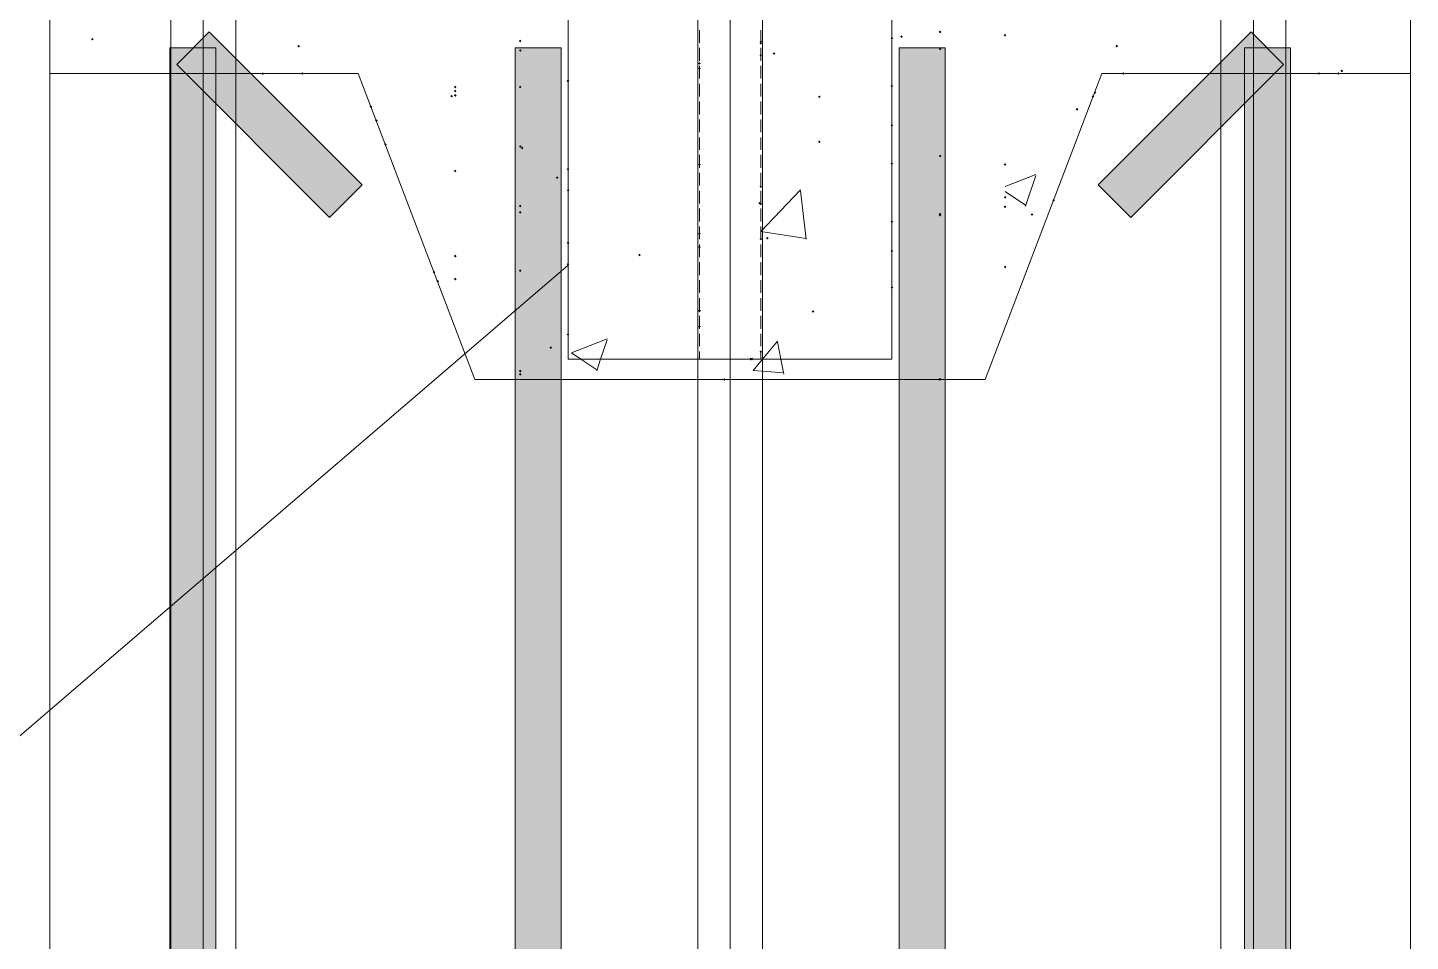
# Model space of a CAD drawing. Header units: millimetres. Extents: x 0 to 586, y 0 to 414.
# Drawn here: x 248.71 to 262.07, y 350.65 to 359.48 of the extents above; entities that cross this region are included whole.
import ezdxf

# ---------------------------------------------------------------- set-up
doc = ezdxf.new("R2010")
doc.units = ezdxf.units.MM

msp = doc.modelspace()

# ---------------------------------------------------------------- hatches: boundary and pattern name
h = msp.add_hatch(color=0)
h.dxf.hatch_style = 2
h.paths.add_polyline_path([(250.151194, 359.12425), (250.465167, 359.438222), (251.943306, 357.960083), (251.629333, 357.646111)])
h = msp.add_hatch(color=0)
h.dxf.hatch_style = 2
h.paths.add_polyline_path([(257.153833, 359.379308), (257.140781, 359.392361), (257.153833, 359.405414), (257.166886, 359.392361)])
h = msp.add_hatch(color=0)
h.dxf.hatch_style = 2
h.paths.add_polyline_path([(257.527778, 359.425169), (257.514725, 359.438222), (257.527778, 359.451275), (257.540831, 359.438222)])
h = msp.add_hatch(color=0)
h.dxf.hatch_style = 2
h.paths.add_polyline_path([(257.527778, 359.425169), (257.514725, 359.438222), (257.527778, 359.451275), (257.540831, 359.438222)])
h = msp.add_hatch(color=0)
h.dxf.hatch_style = 2
h.paths.add_polyline_path([(258.155722, 359.393419), (258.142669, 359.406472), (258.155722, 359.419525), (258.168775, 359.406472)])
h = msp.add_hatch(color=0)
h.dxf.hatch_style = 2
h.paths.add_polyline_path([(258.155722, 359.393419), (258.142669, 359.406472), (258.155722, 359.419525), (258.168775, 359.406472)])
h = msp.add_hatch(color=0)
h.dxf.hatch_style = 2
h.paths.add_polyline_path([(260.533444, 359.438222), (260.847417, 359.12425), (259.369278, 357.646111), (259.055306, 357.960083)])
h = msp.add_hatch(color=0)
h.dxf.hatch_style = 2
h.paths.add_polyline_path([(249.336278, 359.354614), (249.323225, 359.367667), (249.336278, 359.380719), (249.349331, 359.367667)])
h = msp.add_hatch(color=0)
h.dxf.hatch_style = 2
h.paths.add_polyline_path([(250.528667, 315.242222), (250.084167, 315.242222), (250.084167, 359.283), (250.528667, 359.283)])
h = msp.add_hatch(color=0)
h.dxf.hatch_style = 2
h.paths.add_polyline_path([(251.329472, 359.287586), (251.316419, 359.300639), (251.329472, 359.313692), (251.342525, 359.300639)])
h = msp.add_hatch(color=0)
h.dxf.hatch_style = 2
h.paths.add_polyline_path([(253.865944, 315.242222), (253.421444, 315.242222), (253.421444, 359.283), (253.865944, 359.283)])
h = msp.add_hatch(color=0)
h.dxf.hatch_style = 2
h.paths.add_polyline_path([(253.470833, 359.336975), (253.457781, 359.350028), (253.470833, 359.363081), (253.483886, 359.350028)])
h = msp.add_hatch(color=0)
h.dxf.hatch_style = 2
h.paths.add_polyline_path([(253.470833, 359.336975), (253.457781, 359.350028), (253.470833, 359.363081), (253.483886, 359.350028)])
h = msp.add_hatch(color=0)
h.dxf.hatch_style = 2
h.paths.add_polyline_path([(253.470833, 359.245253), (253.457781, 359.258306), (253.470833, 359.271358), (253.483886, 359.258306)])
h = msp.add_hatch(color=0)
h.dxf.hatch_style = 2
h.paths.add_polyline_path([(253.470833, 359.245253), (253.457781, 359.258306), (253.470833, 359.271358), (253.483886, 359.258306)])
h = msp.add_hatch(color=0)
h.dxf.hatch_style = 2
h.paths.add_polyline_path([(255.795639, 359.329919), (255.782586, 359.342972), (255.795639, 359.356025), (255.808692, 359.342972)])
h = msp.add_hatch(color=0)
h.dxf.hatch_style = 2
h.paths.add_polyline_path([(255.795639, 359.329919), (255.782586, 359.342972), (255.795639, 359.356025), (255.808692, 359.342972)])
h = msp.add_hatch(color=0)
h.dxf.hatch_style = 2
h.paths.add_polyline_path([(255.795639, 359.329919), (255.782586, 359.342972), (255.795639, 359.356025), (255.808692, 359.342972)])
h = msp.add_hatch(color=0)
h.dxf.hatch_style = 2
h.paths.add_polyline_path([(255.795639, 359.315808), (255.782586, 359.328861), (255.795639, 359.341914), (255.808692, 359.328861)])
h = msp.add_hatch(color=0)
h.dxf.hatch_style = 2
h.paths.add_polyline_path([(255.795639, 359.315808), (255.782586, 359.328861), (255.795639, 359.341914), (255.808692, 359.328861)])
h = msp.add_hatch(color=0)
h.dxf.hatch_style = 2
h.paths.add_polyline_path([(255.795639, 359.315808), (255.782586, 359.328861), (255.795639, 359.341914), (255.808692, 359.328861)])
h = msp.add_hatch(color=0)
h.dxf.hatch_style = 2
h.paths.add_polyline_path([(257.062111, 359.365197), (257.049058, 359.37825), (257.062111, 359.391303), (257.075164, 359.37825)])
h = msp.add_hatch(color=0)
h.dxf.hatch_style = 2
h.paths.add_polyline_path([(257.062111, 359.365197), (257.049058, 359.37825), (257.062111, 359.391303), (257.075164, 359.37825)])
h = msp.add_hatch(color=0)
h.dxf.hatch_style = 2
h.paths.add_polyline_path([(257.062111, 359.365197), (257.049058, 359.37825), (257.062111, 359.391303), (257.075164, 359.37825)])
h = msp.add_hatch(color=0)
h.dxf.hatch_style = 2
h.paths.add_polyline_path([(257.577167, 315.242222), (257.132667, 315.242222), (257.132667, 359.283), (257.577167, 359.283)])
h = msp.add_hatch(color=0)
h.dxf.hatch_style = 2
h.paths.add_polyline_path([(257.527778, 359.259364), (257.514725, 359.272417), (257.527778, 359.285469), (257.540831, 359.272417)])
h = msp.add_hatch(color=0)
h.dxf.hatch_style = 2
h.paths.add_polyline_path([(257.527778, 359.259364), (257.514725, 359.272417), (257.527778, 359.285469), (257.540831, 359.272417)])
h = msp.add_hatch(color=0)
h.dxf.hatch_style = 2
h.paths.add_polyline_path([(259.235222, 359.287586), (259.222169, 359.300639), (259.235222, 359.313692), (259.248275, 359.300639)])
h = msp.add_hatch(color=0)
h.dxf.hatch_style = 2
h.paths.add_polyline_path([(260.914444, 315.242222), (260.469944, 315.242222), (260.469944, 359.283), (260.914444, 359.283)])
h = msp.add_hatch(color=0)
h.dxf.hatch_style = 2
h.paths.add_polyline_path([(255.202972, 359.121781), (255.189919, 359.134833), (255.202972, 359.147886), (255.216025, 359.134833)])
h = msp.add_hatch(color=0)
h.dxf.hatch_style = 2
h.paths.add_polyline_path([(255.202972, 359.121781), (255.189919, 359.134833), (255.202972, 359.147886), (255.216025, 359.134833)])
h = msp.add_hatch(color=0)
h.dxf.hatch_style = 2
h.paths.add_polyline_path([(255.202972, 359.121781), (255.189919, 359.134833), (255.202972, 359.147886), (255.216025, 359.134833)])
h = msp.add_hatch(color=0)
h.dxf.hatch_style = 2
h.paths.add_polyline_path([(255.795639, 359.199392), (255.782586, 359.212444), (255.795639, 359.225497), (255.808692, 359.212444)])
h = msp.add_hatch(color=0)
h.dxf.hatch_style = 2
h.paths.add_polyline_path([(255.795639, 359.199392), (255.782586, 359.212444), (255.795639, 359.225497), (255.808692, 359.212444)])
h = msp.add_hatch(color=0)
h.dxf.hatch_style = 2
h.paths.add_polyline_path([(255.795639, 359.199392), (255.782586, 359.212444), (255.795639, 359.225497), (255.808692, 359.212444)])
h = msp.add_hatch(color=0)
h.dxf.hatch_style = 2
h.paths.add_polyline_path([(255.922639, 359.217031), (255.909586, 359.230083), (255.922639, 359.243136), (255.935692, 359.230083)])
h = msp.add_hatch(color=0)
h.dxf.hatch_style = 2
h.paths.add_polyline_path([(250.98375, 359.023003), (250.970697, 359.036056), (250.98375, 359.049108), (250.996803, 359.036056)])
h = msp.add_hatch(color=0)
h.dxf.hatch_style = 2
h.paths.add_polyline_path([(251.36475, 359.023003), (251.351697, 359.036056), (251.36475, 359.049108), (251.377803, 359.036056)])
h = msp.add_hatch(color=0)
h.dxf.hatch_style = 2
h.paths.add_polyline_path([(255.202972, 359.072392), (255.189919, 359.085444), (255.202972, 359.098497), (255.216025, 359.085444)])
h = msp.add_hatch(color=0)
h.dxf.hatch_style = 2
h.paths.add_polyline_path([(255.202972, 359.072392), (255.189919, 359.085444), (255.202972, 359.098497), (255.216025, 359.085444)])
h = msp.add_hatch(color=0)
h.dxf.hatch_style = 2
h.paths.add_polyline_path([(255.202972, 359.072392), (255.189919, 359.085444), (255.202972, 359.098497), (255.216025, 359.085444)])
h = msp.add_hatch(color=0)
h.dxf.hatch_style = 2
h.paths.add_polyline_path([(259.298722, 359.023003), (259.285669, 359.036056), (259.298722, 359.049108), (259.311775, 359.036056)])
h = msp.add_hatch(color=0)
h.dxf.hatch_style = 2
h.paths.add_polyline_path([(259.298722, 359.023003), (259.285669, 359.036056), (259.298722, 359.049108), (259.311775, 359.036056)])
h = msp.add_hatch(color=0)
h.dxf.hatch_style = 2
h.paths.add_polyline_path([(261.189611, 359.023003), (261.176558, 359.036056), (261.189611, 359.049108), (261.202664, 359.036056)])
h = msp.add_hatch(color=0)
h.dxf.hatch_style = 2
h.paths.add_polyline_path([(261.376583, 359.023003), (261.363531, 359.036056), (261.376583, 359.049108), (261.389636, 359.036056)])
h = msp.add_hatch(color=0)
h.dxf.hatch_style = 2
h.paths.add_polyline_path([(261.376583, 359.023003), (261.363531, 359.036056), (261.376583, 359.049108), (261.389636, 359.036056)])
h = msp.add_hatch(color=0)
h.dxf.hatch_style = 2
h.paths.add_polyline_path([(261.408333, 359.047697), (261.395281, 359.06075), (261.408333, 359.073803), (261.421386, 359.06075)])
h = msp.add_hatch(color=0)
h.dxf.hatch_style = 2
h.paths.add_polyline_path([(252.842889, 358.892475), (252.829836, 358.905528), (252.842889, 358.918581), (252.855942, 358.905528)])
h = msp.add_hatch(color=0)
h.dxf.hatch_style = 2
h.paths.add_polyline_path([(252.842889, 358.853669), (252.829836, 358.866722), (252.842889, 358.879775), (252.855942, 358.866722)])
h = msp.add_hatch(color=0)
h.dxf.hatch_style = 2
h.paths.add_polyline_path([(253.470833, 358.892475), (253.457781, 358.905528), (253.470833, 358.918581), (253.483886, 358.905528)])
h = msp.add_hatch(color=0)
h.dxf.hatch_style = 2
h.paths.add_polyline_path([(253.470833, 358.892475), (253.457781, 358.905528), (253.470833, 358.918581), (253.483886, 358.905528)])
h = msp.add_hatch(color=0)
h.dxf.hatch_style = 2
h.paths.add_polyline_path([(253.932972, 358.952447), (253.919919, 358.9655), (253.932972, 358.978553), (253.946025, 358.9655)])
h = msp.add_hatch(color=0)
h.dxf.hatch_style = 2
h.paths.add_polyline_path([(253.932972, 358.952447), (253.919919, 358.9655), (253.932972, 358.978553), (253.946025, 358.9655)])
h = msp.add_hatch(color=0)
h.dxf.hatch_style = 2
h.paths.add_polyline_path([(253.932972, 358.952447), (253.919919, 358.9655), (253.932972, 358.978553), (253.946025, 358.9655)])
h = msp.add_hatch(color=0)
h.dxf.hatch_style = 2
h.paths.add_polyline_path([(253.932972, 358.948919), (253.919919, 358.961972), (253.932972, 358.975025), (253.946025, 358.961972)])
h = msp.add_hatch(color=0)
h.dxf.hatch_style = 2
h.paths.add_polyline_path([(253.932972, 358.948919), (253.919919, 358.961972), (253.932972, 358.975025), (253.946025, 358.961972)])
h = msp.add_hatch(color=0)
h.dxf.hatch_style = 2
h.paths.add_polyline_path([(253.932972, 358.948919), (253.919919, 358.961972), (253.932972, 358.975025), (253.946025, 358.961972)])
h = msp.add_hatch(color=0)
h.dxf.hatch_style = 2
h.paths.add_polyline_path([(257.062111, 358.903058), (257.049058, 358.916111), (257.062111, 358.929164), (257.075164, 358.916111)])
h = msp.add_hatch(color=0)
h.dxf.hatch_style = 2
h.paths.add_polyline_path([(257.062111, 358.903058), (257.049058, 358.916111), (257.062111, 358.929164), (257.075164, 358.916111)])
h = msp.add_hatch(color=0)
h.dxf.hatch_style = 2
h.paths.add_polyline_path([(257.062111, 358.903058), (257.049058, 358.916111), (257.062111, 358.929164), (257.075164, 358.916111)])
h = msp.add_hatch(color=0)
h.dxf.hatch_style = 2
h.paths.add_polyline_path([(259.023556, 358.839558), (259.010503, 358.852611), (259.023556, 358.865664), (259.036608, 358.852611)])
h = msp.add_hatch(color=0)
h.dxf.hatch_style = 2
h.paths.add_polyline_path([(252.027972, 358.701975), (252.014919, 358.715028), (252.027972, 358.728081), (252.041025, 358.715028)])
h = msp.add_hatch(color=0)
h.dxf.hatch_style = 2
h.paths.add_polyline_path([(252.807611, 358.804281), (252.794558, 358.817333), (252.807611, 358.830386), (252.820664, 358.817333)])
h = msp.add_hatch(color=0)
h.dxf.hatch_style = 2
h.paths.add_polyline_path([(252.842889, 358.811336), (252.829836, 358.824389), (252.842889, 358.837442), (252.855942, 358.824389)])
h = msp.add_hatch(color=0)
h.dxf.hatch_style = 2
h.paths.add_polyline_path([(256.360083, 358.797225), (256.347031, 358.810278), (256.360083, 358.823331), (256.373136, 358.810278)])
h = msp.add_hatch(color=0)
h.dxf.hatch_style = 2
h.paths.add_polyline_path([(259.005917, 358.800753), (258.992864, 358.813806), (259.005917, 358.826858), (259.018969, 358.813806)])
h = msp.add_hatch(color=0)
h.dxf.hatch_style = 2
h.paths.add_polyline_path([(252.080889, 358.567919), (252.067836, 358.580972), (252.080889, 358.594025), (252.093942, 358.580972)])
h = msp.add_hatch(color=0)
h.dxf.hatch_style = 2
h.paths.add_polyline_path([(252.080889, 358.567919), (252.067836, 358.580972), (252.080889, 358.594025), (252.093942, 358.580972)])
h = msp.add_hatch(color=0)
h.dxf.hatch_style = 2
h.paths.add_polyline_path([(258.850694, 358.677281), (258.837642, 358.690333), (258.850694, 358.703386), (258.863747, 358.690333)])
h = msp.add_hatch(color=0)
h.dxf.hatch_style = 2
h.paths.add_polyline_path([(257.062111, 358.522058), (257.049058, 358.535111), (257.062111, 358.548164), (257.075164, 358.535111)])
h = msp.add_hatch(color=0)
h.dxf.hatch_style = 2
h.paths.add_polyline_path([(257.062111, 358.522058), (257.049058, 358.535111), (257.062111, 358.548164), (257.075164, 358.535111)])
h = msp.add_hatch(color=0)
h.dxf.hatch_style = 2
h.paths.add_polyline_path([(257.062111, 358.522058), (257.049058, 358.535111), (257.062111, 358.548164), (257.075164, 358.535111)])
h = msp.add_hatch(color=0)
h.dxf.hatch_style = 2
h.paths.add_polyline_path([(252.169083, 358.335086), (252.156031, 358.348139), (252.169083, 358.361192), (252.182136, 358.348139)])
h = msp.add_hatch(color=0)
h.dxf.hatch_style = 2
h.paths.add_polyline_path([(252.169083, 358.335086), (252.156031, 358.348139), (252.169083, 358.361192), (252.182136, 358.348139)])
h = msp.add_hatch(color=0)
h.dxf.hatch_style = 2
h.paths.add_polyline_path([(253.470833, 358.317447), (253.457781, 358.3305), (253.470833, 358.343553), (253.483886, 358.3305)])
h = msp.add_hatch(color=0)
h.dxf.hatch_style = 2
h.paths.add_polyline_path([(253.470833, 358.317447), (253.457781, 358.3305), (253.470833, 358.343553), (253.483886, 358.3305)])
h = msp.add_hatch(color=0)
h.dxf.hatch_style = 2
h.paths.add_polyline_path([(253.488472, 358.303336), (253.475419, 358.316389), (253.488472, 358.329442), (253.501525, 358.316389)])
h = msp.add_hatch(color=0)
h.dxf.hatch_style = 2
h.paths.add_polyline_path([(256.360083, 358.363308), (256.347031, 358.376361), (256.360083, 358.389414), (256.373136, 358.376361)])
h = msp.add_hatch(color=0)
h.dxf.hatch_style = 2
h.paths.add_polyline_path([(257.527778, 358.225725), (257.514725, 358.238778), (257.527778, 358.251831), (257.540831, 358.238778)])
h = msp.add_hatch(color=0)
h.dxf.hatch_style = 2
h.paths.add_polyline_path([(252.842889, 358.081086), (252.829836, 358.094139), (252.842889, 358.107192), (252.855942, 358.094139)])
h = msp.add_hatch(color=0)
h.dxf.hatch_style = 2
h.paths.add_polyline_path([(253.932972, 358.098725), (253.919919, 358.111778), (253.932972, 358.124831), (253.946025, 358.111778)])
h = msp.add_hatch(color=0)
h.dxf.hatch_style = 2
h.paths.add_polyline_path([(253.932972, 358.098725), (253.919919, 358.111778), (253.932972, 358.124831), (253.946025, 358.111778)])
h = msp.add_hatch(color=0)
h.dxf.hatch_style = 2
h.paths.add_polyline_path([(253.932972, 358.098725), (253.919919, 358.111778), (253.932972, 358.124831), (253.946025, 358.111778)])
h = msp.add_hatch(color=0)
h.dxf.hatch_style = 2
h.paths.add_polyline_path([(255.202972, 358.141058), (255.189919, 358.154111), (255.202972, 358.167164), (255.216025, 358.154111)])
h = msp.add_hatch(color=0)
h.dxf.hatch_style = 2
h.paths.add_polyline_path([(255.202972, 358.141058), (255.189919, 358.154111), (255.202972, 358.167164), (255.216025, 358.154111)])
h = msp.add_hatch(color=0)
h.dxf.hatch_style = 2
h.paths.add_polyline_path([(255.202972, 358.141058), (255.189919, 358.154111), (255.202972, 358.167164), (255.216025, 358.154111)])
h = msp.add_hatch(color=0)
h.dxf.hatch_style = 2
h.paths.add_polyline_path([(257.062111, 358.151642), (257.049058, 358.164694), (257.062111, 358.177747), (257.075164, 358.164694)])
h = msp.add_hatch(color=0)
h.dxf.hatch_style = 2
h.paths.add_polyline_path([(257.062111, 358.151642), (257.049058, 358.164694), (257.062111, 358.177747), (257.075164, 358.164694)])
h = msp.add_hatch(color=0)
h.dxf.hatch_style = 2
h.paths.add_polyline_path([(257.062111, 358.151642), (257.049058, 358.164694), (257.062111, 358.177747), (257.075164, 358.164694)])
h = msp.add_hatch(color=0)
h.dxf.hatch_style = 2
h.paths.add_polyline_path([(258.155722, 358.144586), (258.142669, 358.157639), (258.155722, 358.170692), (258.168775, 358.157639)])
h = msp.add_hatch(color=0)
h.dxf.hatch_style = 2
h.paths.add_polyline_path([(253.827139, 358.017586), (253.814086, 358.030639), (253.827139, 358.043692), (253.840192, 358.030639)])
h = msp.add_hatch(color=0)
h.dxf.hatch_style = 2
h.paths.add_polyline_path([(255.795639, 357.929392), (255.782586, 357.942444), (255.795639, 357.955497), (255.808692, 357.942444)])
h = msp.add_hatch(color=0)
h.dxf.hatch_style = 2
h.paths.add_polyline_path([(255.795639, 357.929392), (255.782586, 357.942444), (255.795639, 357.955497), (255.808692, 357.942444)])
h = msp.add_hatch(color=0)
h.dxf.hatch_style = 2
h.paths.add_polyline_path([(255.795639, 357.929392), (255.782586, 357.942444), (255.795639, 357.955497), (255.808692, 357.942444)])
h = msp.add_hatch(color=0)
h.dxf.hatch_style = 2
h.paths.add_polyline_path([(253.932972, 357.894114), (253.919919, 357.907167), (253.932972, 357.920219), (253.946025, 357.907167)])
h = msp.add_hatch(color=0)
h.dxf.hatch_style = 2
h.paths.add_polyline_path([(253.932972, 357.894114), (253.919919, 357.907167), (253.932972, 357.920219), (253.946025, 357.907167)])
h = msp.add_hatch(color=0)
h.dxf.hatch_style = 2
h.paths.add_polyline_path([(253.932972, 357.894114), (253.919919, 357.907167), (253.932972, 357.920219), (253.946025, 357.907167)])
h = msp.add_hatch(color=0)
h.dxf.hatch_style = 2
h.paths.add_polyline_path([(255.785056, 357.770642), (255.772003, 357.783694), (255.785056, 357.796747), (255.798108, 357.783694)])
h = msp.add_hatch(color=0)
h.dxf.hatch_style = 2
h.paths.add_polyline_path([(255.795639, 357.763586), (255.782586, 357.776639), (255.795639, 357.789692), (255.808692, 357.776639)])
h = msp.add_hatch(color=0)
h.dxf.hatch_style = 2
h.paths.add_polyline_path([(255.795639, 357.763586), (255.782586, 357.776639), (255.795639, 357.789692), (255.808692, 357.776639)])
h = msp.add_hatch(color=0)
h.dxf.hatch_style = 2
h.paths.add_polyline_path([(255.795639, 357.763586), (255.782586, 357.776639), (255.795639, 357.789692), (255.808692, 357.776639)])
h = msp.add_hatch(color=0)
h.dxf.hatch_style = 2
h.paths.add_polyline_path([(258.155722, 357.827086), (258.142669, 357.840139), (258.155722, 357.853192), (258.168775, 357.840139)])
h = msp.add_hatch(color=0)
h.dxf.hatch_style = 2
h.paths.add_polyline_path([(258.155722, 357.827086), (258.142669, 357.840139), (258.155722, 357.853192), (258.168775, 357.840139)])
h = msp.add_hatch(color=0)
h.dxf.hatch_style = 2
h.paths.add_polyline_path([(258.624917, 357.798864), (258.611864, 357.811917), (258.624917, 357.824969), (258.637969, 357.811917)])
h = msp.add_hatch(color=0)
h.dxf.hatch_style = 2
h.paths.add_polyline_path([(253.470833, 357.742419), (253.457781, 357.755472), (253.470833, 357.768525), (253.483886, 357.755472)])
h = msp.add_hatch(color=0)
h.dxf.hatch_style = 2
h.paths.add_polyline_path([(253.470833, 357.742419), (253.457781, 357.755472), (253.470833, 357.768525), (253.483886, 357.755472)])
h = msp.add_hatch(color=0)
h.dxf.hatch_style = 2
h.paths.add_polyline_path([(253.470833, 357.682447), (253.457781, 357.6955), (253.470833, 357.708553), (253.483886, 357.6955)])
h = msp.add_hatch(color=0)
h.dxf.hatch_style = 2
h.paths.add_polyline_path([(253.470833, 357.682447), (253.457781, 357.6955), (253.470833, 357.708553), (253.483886, 357.6955)])
h = msp.add_hatch(color=0)
h.dxf.hatch_style = 2
h.paths.add_polyline_path([(253.470833, 357.682447), (253.457781, 357.6955), (253.470833, 357.708553), (253.483886, 357.6955)])
h = msp.add_hatch(color=0)
h.dxf.hatch_style = 2
h.paths.add_polyline_path([(257.527778, 357.664808), (257.514725, 357.677861), (257.527778, 357.690914), (257.540831, 357.677861)])
h = msp.add_hatch(color=0)
h.dxf.hatch_style = 2
h.paths.add_polyline_path([(257.527778, 357.664808), (257.514725, 357.677861), (257.527778, 357.690914), (257.540831, 357.677861)])
h = msp.add_hatch(color=0)
h.dxf.hatch_style = 2
h.paths.add_polyline_path([(257.527778, 357.654225), (257.514725, 357.667278), (257.527778, 357.680331), (257.540831, 357.667278)])
h = msp.add_hatch(color=0)
h.dxf.hatch_style = 2
h.paths.add_polyline_path([(257.527778, 357.654225), (257.514725, 357.667278), (257.527778, 357.680331), (257.540831, 357.667278)])
h = msp.add_hatch(color=0)
h.dxf.hatch_style = 2
h.paths.add_polyline_path([(258.155722, 357.735364), (258.142669, 357.748417), (258.155722, 357.761469), (258.168775, 357.748417)])
h = msp.add_hatch(color=0)
h.dxf.hatch_style = 2
h.paths.add_polyline_path([(258.155722, 357.735364), (258.142669, 357.748417), (258.155722, 357.761469), (258.168775, 357.748417)])
h = msp.add_hatch(color=0)
h.dxf.hatch_style = 2
h.paths.add_polyline_path([(258.416778, 357.661281), (258.403725, 357.674333), (258.416778, 357.687386), (258.429831, 357.674333)])
h = msp.add_hatch(color=0)
h.dxf.hatch_style = 2
h.paths.add_polyline_path([(257.062111, 357.590725), (257.049058, 357.603778), (257.062111, 357.616831), (257.075164, 357.603778)])
h = msp.add_hatch(color=0)
h.dxf.hatch_style = 2
h.paths.add_polyline_path([(257.062111, 357.590725), (257.049058, 357.603778), (257.062111, 357.616831), (257.075164, 357.603778)])
h = msp.add_hatch(color=0)
h.dxf.hatch_style = 2
h.paths.add_polyline_path([(257.062111, 357.590725), (257.049058, 357.603778), (257.062111, 357.616831), (257.075164, 357.603778)])
h = msp.add_hatch(color=0)
h.dxf.hatch_style = 2
h.paths.add_polyline_path([(253.932972, 357.386114), (253.919919, 357.399167), (253.932972, 357.412219), (253.946025, 357.399167)])
h = msp.add_hatch(color=0)
h.dxf.hatch_style = 2
h.paths.add_polyline_path([(253.932972, 357.386114), (253.919919, 357.399167), (253.932972, 357.412219), (253.946025, 357.399167)])
h = msp.add_hatch(color=0)
h.dxf.hatch_style = 2
h.paths.add_polyline_path([(253.932972, 357.386114), (253.919919, 357.399167), (253.932972, 357.412219), (253.946025, 357.399167)])
h = msp.add_hatch(color=0)
h.dxf.hatch_style = 2
h.paths.add_polyline_path([(255.202972, 357.474308), (255.189919, 357.487361), (255.202972, 357.500414), (255.216025, 357.487361)])
h = msp.add_hatch(color=0)
h.dxf.hatch_style = 2
h.paths.add_polyline_path([(255.202972, 357.474308), (255.189919, 357.487361), (255.202972, 357.500414), (255.216025, 357.487361)])
h = msp.add_hatch(color=0)
h.dxf.hatch_style = 2
h.paths.add_polyline_path([(255.202972, 357.474308), (255.189919, 357.487361), (255.202972, 357.500414), (255.216025, 357.487361)])
h = msp.add_hatch(color=0)
h.dxf.hatch_style = 2
h.paths.add_polyline_path([(255.795639, 357.424919), (255.782586, 357.437972), (255.795639, 357.451025), (255.808692, 357.437972)])
h = msp.add_hatch(color=0)
h.dxf.hatch_style = 2
h.paths.add_polyline_path([(255.795639, 357.424919), (255.782586, 357.437972), (255.795639, 357.451025), (255.808692, 357.437972)])
h = msp.add_hatch(color=0)
h.dxf.hatch_style = 2
h.paths.add_polyline_path([(255.795639, 357.424919), (255.782586, 357.437972), (255.795639, 357.451025), (255.808692, 357.437972)])
h = msp.add_hatch(color=0)
h.dxf.hatch_style = 2
h.paths.add_polyline_path([(255.859139, 357.431975), (255.846086, 357.445028), (255.859139, 357.458081), (255.872192, 357.445028)])
h = msp.add_hatch(color=0)
h.dxf.hatch_style = 2
h.paths.add_polyline_path([(252.842889, 357.259114), (252.829836, 357.272167), (252.842889, 357.285219), (252.855942, 357.272167)])
h = msp.add_hatch(color=0)
h.dxf.hatch_style = 2
h.paths.add_polyline_path([(254.624417, 357.269697), (254.611364, 357.28275), (254.624417, 357.295803), (254.637469, 357.28275)])
h = msp.add_hatch(color=0)
h.dxf.hatch_style = 2
h.paths.add_polyline_path([(255.202972, 357.347308), (255.189919, 357.360361), (255.202972, 357.373414), (255.216025, 357.360361)])
h = msp.add_hatch(color=0)
h.dxf.hatch_style = 2
h.paths.add_polyline_path([(255.202972, 357.347308), (255.189919, 357.360361), (255.202972, 357.373414), (255.216025, 357.360361)])
h = msp.add_hatch(color=0)
h.dxf.hatch_style = 2
h.paths.add_polyline_path([(255.202972, 357.347308), (255.189919, 357.360361), (255.202972, 357.373414), (255.216025, 357.360361)])
h = msp.add_hatch(color=0)
h.dxf.hatch_style = 2
h.paths.add_polyline_path([(257.062111, 357.308503), (257.049058, 357.321556), (257.062111, 357.334608), (257.075164, 357.321556)])
h = msp.add_hatch(color=0)
h.dxf.hatch_style = 2
h.paths.add_polyline_path([(257.062111, 357.308503), (257.049058, 357.321556), (257.062111, 357.334608), (257.075164, 357.321556)])
h = msp.add_hatch(color=0)
h.dxf.hatch_style = 2
h.paths.add_polyline_path([(257.062111, 357.308503), (257.049058, 357.321556), (257.062111, 357.334608), (257.075164, 357.321556)])
h = msp.add_hatch(color=0)
h.dxf.hatch_style = 2
h.paths.add_polyline_path([(252.638278, 357.103892), (252.625225, 357.116944), (252.638278, 357.129997), (252.651331, 357.116944)])
h = msp.add_hatch(color=0)
h.dxf.hatch_style = 2
h.paths.add_polyline_path([(252.638278, 357.103892), (252.625225, 357.116944), (252.638278, 357.129997), (252.651331, 357.116944)])
h = msp.add_hatch(color=0)
h.dxf.hatch_style = 2
h.paths.add_polyline_path([(253.470833, 357.118003), (253.457781, 357.131056), (253.470833, 357.144108), (253.483886, 357.131056)])
h = msp.add_hatch(color=0)
h.dxf.hatch_style = 2
h.paths.add_polyline_path([(253.470833, 357.118003), (253.457781, 357.131056), (253.470833, 357.144108), (253.483886, 357.131056)])
h = msp.add_hatch(color=0)
h.dxf.hatch_style = 2
h.paths.add_polyline_path([(253.932972, 357.181503), (253.919919, 357.194556), (253.932972, 357.207608), (253.946025, 357.194556)])
h = msp.add_hatch(color=0)
h.dxf.hatch_style = 2
h.paths.add_polyline_path([(253.932972, 357.181503), (253.919919, 357.194556), (253.932972, 357.207608), (253.946025, 357.194556)])
h = msp.add_hatch(color=0)
h.dxf.hatch_style = 2
h.paths.add_polyline_path([(253.932972, 357.181503), (253.919919, 357.194556), (253.932972, 357.207608), (253.946025, 357.194556)])
h = msp.add_hatch(color=0)
h.dxf.hatch_style = 2
h.paths.add_polyline_path([(258.155722, 357.153281), (258.142669, 357.166333), (258.155722, 357.179386), (258.168775, 357.166333)])
h = msp.add_hatch(color=0)
h.dxf.hatch_style = 2
h.paths.add_polyline_path([(258.155722, 357.153281), (258.142669, 357.166333), (258.155722, 357.179386), (258.168775, 357.166333)])
h = msp.add_hatch(color=0)
h.dxf.hatch_style = 2
h.paths.add_polyline_path([(258.155722, 357.153281), (258.142669, 357.166333), (258.155722, 357.179386), (258.168775, 357.166333)])
h = msp.add_hatch(color=0)
h.dxf.hatch_style = 2
h.paths.add_polyline_path([(252.673556, 357.015697), (252.660503, 357.02875), (252.673556, 357.041803), (252.686608, 357.02875)])
h = msp.add_hatch(color=0)
h.dxf.hatch_style = 2
h.paths.add_polyline_path([(252.673556, 357.015697), (252.660503, 357.02875), (252.673556, 357.041803), (252.686608, 357.02875)])
h = msp.add_hatch(color=0)
h.dxf.hatch_style = 2
h.paths.add_polyline_path([(252.842889, 357.036864), (252.829836, 357.049917), (252.842889, 357.062969), (252.855942, 357.049917)])
h = msp.add_hatch(color=0)
h.dxf.hatch_style = 2
h.paths.add_polyline_path([(257.062111, 356.955725), (257.049058, 356.968778), (257.062111, 356.981831), (257.075164, 356.968778)])
h = msp.add_hatch(color=0)
h.dxf.hatch_style = 2
h.paths.add_polyline_path([(257.062111, 356.955725), (257.049058, 356.968778), (257.062111, 356.981831), (257.075164, 356.968778)])
h = msp.add_hatch(color=0)
h.dxf.hatch_style = 2
h.paths.add_polyline_path([(257.062111, 356.955725), (257.049058, 356.968778), (257.062111, 356.981831), (257.075164, 356.968778)])
h = msp.add_hatch(color=0)
h.dxf.hatch_style = 2
h.paths.add_polyline_path([(255.202972, 356.729947), (255.189919, 356.743), (255.202972, 356.756053), (255.216025, 356.743)])
h = msp.add_hatch(color=0)
h.dxf.hatch_style = 2
h.paths.add_polyline_path([(255.202972, 356.729947), (255.189919, 356.743), (255.202972, 356.756053), (255.216025, 356.743)])
h = msp.add_hatch(color=0)
h.dxf.hatch_style = 2
h.paths.add_polyline_path([(255.202972, 356.729947), (255.189919, 356.743), (255.202972, 356.756053), (255.216025, 356.743)])
h = msp.add_hatch(color=0)
h.dxf.hatch_style = 2
h.paths.add_polyline_path([(256.300111, 356.722892), (256.287058, 356.735944), (256.300111, 356.748997), (256.313164, 356.735944)])
h = msp.add_hatch(color=0)
h.dxf.hatch_style = 2
h.paths.add_polyline_path([(255.202972, 356.578253), (255.189919, 356.591306), (255.202972, 356.604358), (255.216025, 356.591306)])
h = msp.add_hatch(color=0)
h.dxf.hatch_style = 2
h.paths.add_polyline_path([(255.202972, 356.578253), (255.189919, 356.591306), (255.202972, 356.604358), (255.216025, 356.591306)])
h = msp.add_hatch(color=0)
h.dxf.hatch_style = 2
h.paths.add_polyline_path([(255.202972, 356.578253), (255.189919, 356.591306), (255.202972, 356.604358), (255.216025, 356.591306)])
h = msp.add_hatch(color=0)
h.dxf.hatch_style = 2
h.paths.add_polyline_path([(253.932972, 356.500642), (253.919919, 356.513694), (253.932972, 356.526747), (253.946025, 356.513694)])
h = msp.add_hatch(color=0)
h.dxf.hatch_style = 2
h.paths.add_polyline_path([(253.932972, 356.500642), (253.919919, 356.513694), (253.932972, 356.526747), (253.946025, 356.513694)])
h = msp.add_hatch(color=0)
h.dxf.hatch_style = 2
h.paths.add_polyline_path([(253.932972, 356.500642), (253.919919, 356.513694), (253.932972, 356.526747), (253.946025, 356.513694)])
h = msp.add_hatch(color=0)
h.dxf.hatch_style = 2
h.paths.add_polyline_path([(253.767167, 356.373642), (253.754114, 356.386694), (253.767167, 356.399747), (253.780219, 356.386694)])
h = msp.add_hatch(color=0)
h.dxf.hatch_style = 2
h.paths.add_polyline_path([(255.795639, 356.334836), (255.782586, 356.347889), (255.795639, 356.360942), (255.808692, 356.347889)])
h = msp.add_hatch(color=0)
h.dxf.hatch_style = 2
h.paths.add_polyline_path([(255.795639, 356.334836), (255.782586, 356.347889), (255.795639, 356.360942), (255.808692, 356.347889)])
h = msp.add_hatch(color=0)
h.dxf.hatch_style = 2
h.paths.add_polyline_path([(255.795639, 356.334836), (255.782586, 356.347889), (255.795639, 356.360942), (255.808692, 356.347889)])
h = msp.add_hatch(color=0)
h.dxf.hatch_style = 2
h.paths.add_polyline_path([(255.696861, 356.264281), (255.683808, 356.277333), (255.696861, 356.290386), (255.709914, 356.277333)])
h = msp.add_hatch(color=0)
h.dxf.hatch_style = 2
h.paths.add_polyline_path([(255.696861, 356.264281), (255.683808, 356.277333), (255.696861, 356.290386), (255.709914, 356.277333)])
h = msp.add_hatch(color=0)
h.dxf.hatch_style = 2
h.paths.add_polyline_path([(255.696861, 356.264281), (255.683808, 356.277333), (255.696861, 356.290386), (255.709914, 356.277333)])
h = msp.add_hatch(color=0)
h.dxf.hatch_style = 2
h.paths.add_polyline_path([(255.700389, 356.264281), (255.687336, 356.277333), (255.700389, 356.290386), (255.713442, 356.277333)])
h = msp.add_hatch(color=0)
h.dxf.hatch_style = 2
h.paths.add_polyline_path([(255.700389, 356.264281), (255.687336, 356.277333), (255.700389, 356.290386), (255.713442, 356.277333)])
h = msp.add_hatch(color=0)
h.dxf.hatch_style = 2
h.paths.add_polyline_path([(255.700389, 356.264281), (255.687336, 356.277333), (255.700389, 356.290386), (255.713442, 356.277333)])
h = msp.add_hatch(color=0)
h.dxf.hatch_style = 2
h.paths.add_polyline_path([(255.710972, 356.264281), (255.697919, 356.277333), (255.710972, 356.290386), (255.724025, 356.277333)])
h = msp.add_hatch(color=0)
h.dxf.hatch_style = 2
h.paths.add_polyline_path([(255.710972, 356.264281), (255.697919, 356.277333), (255.710972, 356.290386), (255.724025, 356.277333)])
h = msp.add_hatch(color=0)
h.dxf.hatch_style = 2
h.paths.add_polyline_path([(255.710972, 356.264281), (255.697919, 356.277333), (255.710972, 356.290386), (255.724025, 356.277333)])
h = msp.add_hatch(color=0)
h.dxf.hatch_style = 2
h.paths.add_polyline_path([(253.470833, 356.147864), (253.457781, 356.160917), (253.470833, 356.173969), (253.483886, 356.160917)])
h = msp.add_hatch(color=0)
h.dxf.hatch_style = 2
h.paths.add_polyline_path([(253.470833, 356.147864), (253.457781, 356.160917), (253.470833, 356.173969), (253.483886, 356.160917)])
h = msp.add_hatch(color=0)
h.dxf.hatch_style = 2
h.paths.add_polyline_path([(253.470833, 356.116114), (253.457781, 356.129167), (253.470833, 356.142219), (253.483886, 356.129167)])
h = msp.add_hatch(color=0)
h.dxf.hatch_style = 2
h.paths.add_polyline_path([(253.470833, 356.116114), (253.457781, 356.129167), (253.470833, 356.142219), (253.483886, 356.129167)])
h = msp.add_hatch(color=0)
h.dxf.hatch_style = 2
h.paths.add_polyline_path([(253.470833, 356.116114), (253.457781, 356.129167), (253.470833, 356.142219), (253.483886, 356.129167)])
h = msp.add_hatch(color=0)
h.dxf.hatch_style = 2
h.paths.add_polyline_path([(255.442861, 356.066725), (255.429808, 356.079778), (255.442861, 356.092831), (255.455914, 356.079778)])
h = msp.add_hatch(color=0)
h.dxf.hatch_style = 2
h.paths.add_polyline_path([(255.442861, 356.066725), (255.429808, 356.079778), (255.442861, 356.092831), (255.455914, 356.079778)])
h = msp.add_hatch(color=0)
h.dxf.hatch_style = 2
h.paths.add_polyline_path([(255.442861, 356.066725), (255.429808, 356.079778), (255.442861, 356.092831), (255.455914, 356.079778)])
h = msp.add_hatch(color=0)
h.dxf.hatch_style = 2
h.paths.add_polyline_path([(257.520722, 356.066725), (257.507669, 356.079778), (257.520722, 356.092831), (257.533775, 356.079778)])
h = msp.add_hatch(color=0)
h.dxf.hatch_style = 2
h.paths.add_polyline_path([(257.527778, 356.070253), (257.514725, 356.083306), (257.527778, 356.096358), (257.540831, 356.083306)])
h = msp.add_hatch(color=0)
h.dxf.hatch_style = 2
h.paths.add_polyline_path([(257.527778, 356.070253), (257.514725, 356.083306), (257.527778, 356.096358), (257.540831, 356.083306)])

# ---------------------------------------------------------------- linework, layer by layer
at = {"color": 0, "lineweight": 0}
for points in [[(250.408722, 364.818083), (250.408722, 338.998278)], [(255.499306, 364.606417), (255.499306, 338.783083)], [(260.554611, 364.606417), (260.554611, 338.783083)], [(250.09475, 340.215361), (250.09475, 363.2835)], [(250.722694, 340.215361), (250.722694, 363.2835)], [(255.185333, 340.000167), (255.185333, 363.068306)], [(255.813278, 340.000167), (255.813278, 363.068306)], [(260.240639, 340.000167), (260.240639, 363.068306)], [(260.868583, 340.000167), (260.868583, 363.068306)], [(248.927056, 331.544083), (248.927056, 360.26725)], [(253.932972, 360.26725), (253.932972, 356.277333)], [(257.062111, 360.26725), (257.062111, 356.277333)], [(262.071556, 331.544083), (262.071556, 360.26725)], [(255.202972, 359.455861), (255.202972, 359.332389)], [(255.795639, 359.455861), (255.795639, 359.332389)], [(255.202972, 359.283), (255.202972, 359.159528)], [(255.795639, 359.283), (255.795639, 359.159528)], [(251.9045, 359.036056), (248.927056, 359.036056)], [(251.9045, 359.036056), (253.033389, 356.079778)], [(255.202972, 359.110139), (255.202972, 358.986667)], [(255.795639, 359.110139), (255.795639, 358.986667)], [(259.090583, 359.036056), (257.961694, 356.079778)], [(262.071556, 359.036056), (259.090583, 359.036056)], [(255.202972, 358.937278), (255.202972, 358.813806)], [(255.795639, 358.937278), (255.795639, 358.813806)], [(255.202972, 358.764417), (255.202972, 358.640944)], [(255.795639, 358.764417), (255.795639, 358.640944)], [(255.202972, 358.591556), (255.202972, 358.468083)], [(255.795639, 358.591556), (255.795639, 358.468083)], [(255.202972, 358.418694), (255.202972, 358.29875)], [(255.795639, 358.418694), (255.795639, 358.29875)], [(255.202972, 358.249361), (255.202972, 358.125889)], [(255.795639, 358.249361), (255.795639, 358.125889)], [(255.202972, 358.0765), (255.202972, 357.953028)], [(255.795639, 358.0765), (255.795639, 357.953028)], [(258.155722, 357.945972), (258.452056, 358.058861)], [(258.353278, 357.755472), (258.452056, 358.051806)], [(255.202972, 357.903639), (255.202972, 357.780167)], [(255.795639, 357.508528), (256.180167, 357.910694)], [(255.795639, 357.903639), (255.795639, 357.780167)], [(256.233083, 357.434444), (256.180167, 357.903639)], [(258.155722, 357.896583), (258.353278, 357.762528)], [(255.202972, 357.730778), (255.202972, 357.607306)], [(255.795639, 357.730778), (255.795639, 357.607306)], [(255.202972, 357.557917), (255.202972, 357.434444)], [(255.795639, 357.557917), (255.795639, 357.434444)], [(255.795639, 357.508528), (256.233083, 357.4415)], [(255.202972, 357.385056), (255.202972, 357.261583)], [(255.795639, 357.385056), (255.795639, 357.261583)], [(253.932972, 357.183972), (246.693972, 350.971556)], [(255.202972, 357.212194), (255.202972, 357.088722)], [(255.795639, 357.212194), (255.795639, 357.088722)], [(255.202972, 357.039333), (255.202972, 356.915861)], [(255.795639, 357.039333), (255.795639, 356.915861)], [(255.202972, 356.866472), (255.202972, 356.743)], [(255.795639, 356.866472), (255.795639, 356.743)], [(255.202972, 356.693611), (255.202972, 356.570139)], [(255.795639, 356.693611), (255.795639, 356.570139)], [(253.964722, 356.337306), (254.310444, 356.471361)], [(254.246944, 356.277333), (254.310444, 356.464306)], [(255.202972, 356.52075), (255.202972, 356.400806)], [(255.795639, 356.52075), (255.795639, 356.400806)], [(253.964722, 356.337306), (254.056444, 356.277333)], [(255.202972, 356.351417), (255.202972, 356.277333)], [(255.795639, 356.351417), (255.795639, 356.277333)], [(255.813278, 356.277333), (255.957917, 356.450194)], [(255.989667, 356.277333), (255.957917, 356.443139)], [(253.932972, 356.277333), (257.062111, 356.277333)], [(254.056444, 356.277333), (254.211667, 356.1715)], [(254.211667, 356.164444), (254.246944, 356.277333)], [(255.721556, 356.167972), (255.813278, 356.277333)], [(256.017889, 356.132694), (255.989667, 356.277333)], [(257.961694, 356.079778), (253.033389, 356.079778)], [(255.721556, 356.167972), (256.017889, 356.143278)]]:
    msp.add_lwpolyline(points, dxfattribs=at)
for points in [[(250.151194, 359.12425), (250.465167, 359.438222), (251.943306, 357.960083), (251.629333, 357.646111)], [(260.533444, 359.438222), (260.847417, 359.12425), (259.369278, 357.646111), (259.055306, 357.960083)], [(250.528667, 315.242222), (250.084167, 315.242222), (250.084167, 359.283), (250.528667, 359.283)], [(253.865944, 315.242222), (253.421444, 315.242222), (253.421444, 359.283), (253.865944, 359.283)], [(257.577167, 315.242222), (257.132667, 315.242222), (257.132667, 359.283), (257.577167, 359.283)], [(260.914444, 315.242222), (260.469944, 315.242222), (260.469944, 359.283), (260.914444, 359.283)]]:
    msp.add_lwpolyline(points, close=True, dxfattribs=at)

doc.saveas('drawing.dxf')
